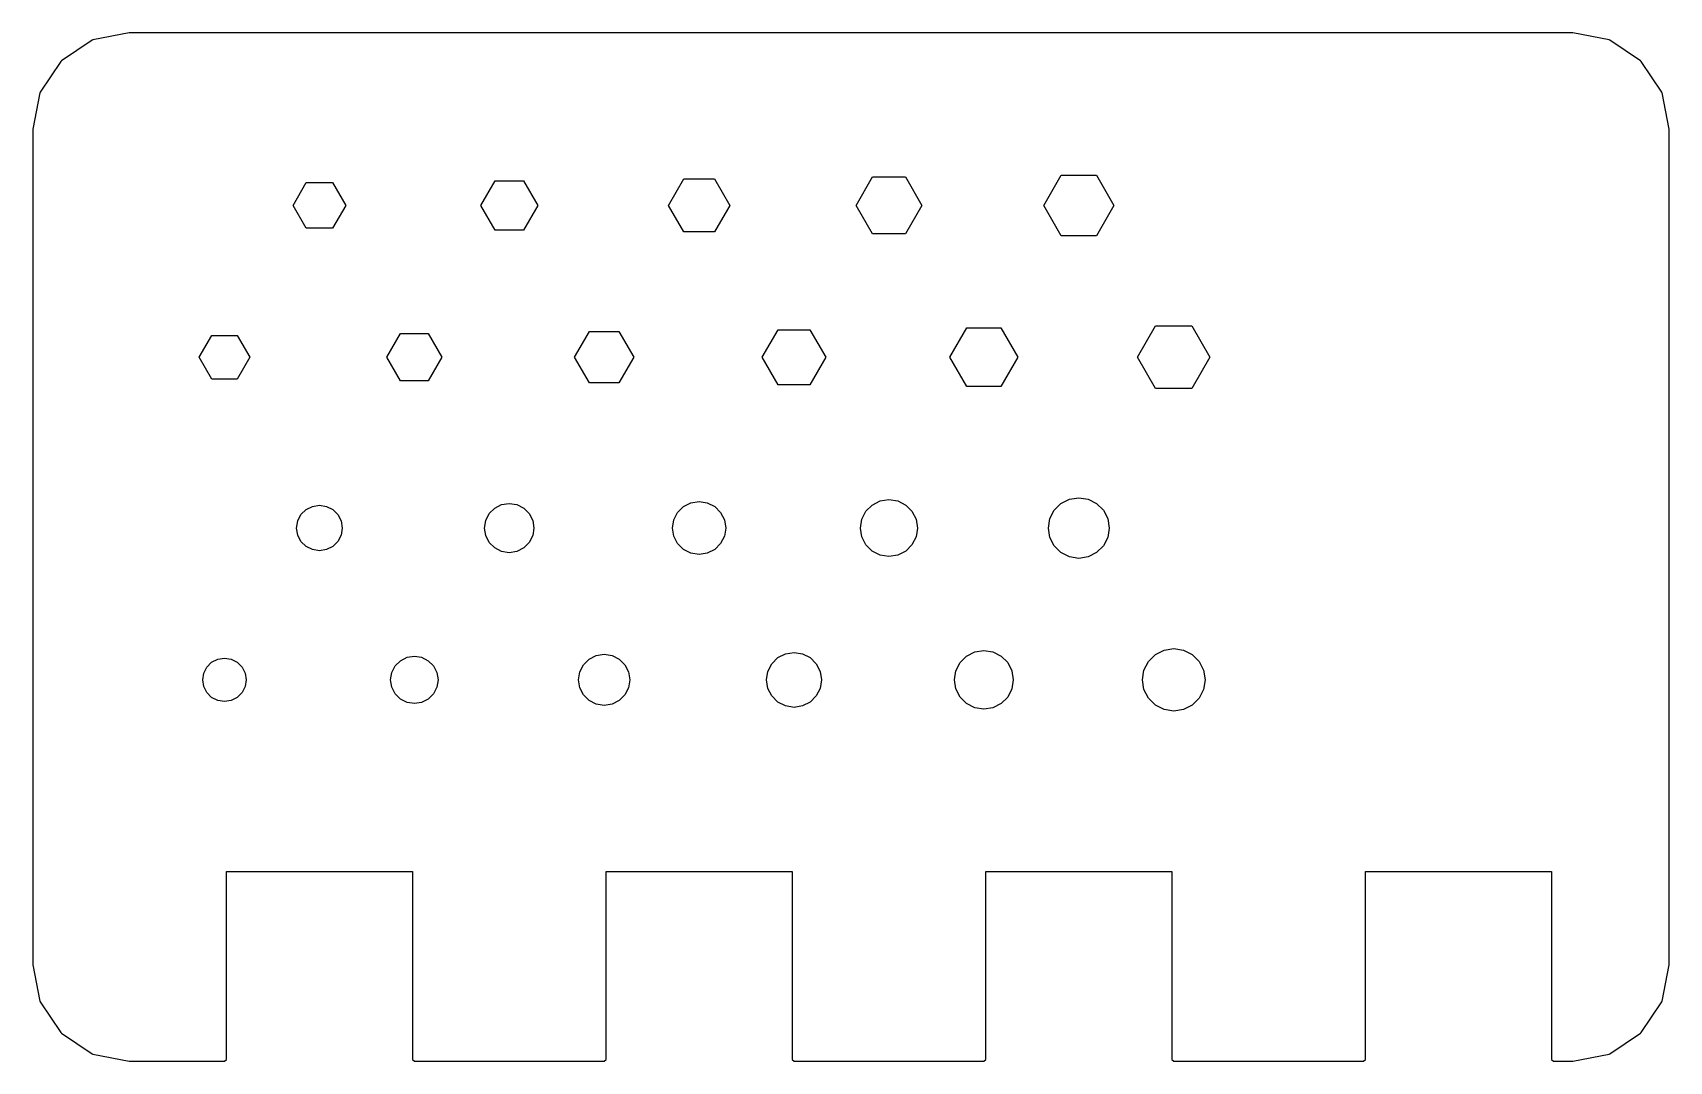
# Model space of a CAD drawing. Header units: metres. Extents: x -0.1 to 86.1, y -0.1 to 54.1.
import ezdxf

# ---------------------------------------------------------------- set-up
doc = ezdxf.new("R2010")
doc.units = ezdxf.units.M

msp = doc.modelspace()

# ---------------------------------------------------------------- linework, layer by layer
for p, q in [((3.03102, 53.7025), (1.40891, 52.6187)), ((3.06706, 53.7175), (3.03102, 53.7025)), ((4.98048, 54.0981), (3.06706, 53.7175)), ((5, 54.1), (4.98048, 54.0981)), ((81, 54.1), (5, 54.1)), ((81.0195, 54.0981), (81, 54.1)), ((82.9329, 53.7175), (81.0195, 54.0981)), ((82.969, 53.7025), (82.9329, 53.7175)), ((84.5911, 52.6187), (82.969, 53.7025)), ((1.38132, 52.5911), (0.297455, 50.969)), ((1.40891, 52.6187), (1.38132, 52.5911)), ((84.6187, 52.5911), (84.5911, 52.6187)), ((85.7025, 50.969), (84.6187, 52.5911)), ((0.282516, 50.9329), (-0.098084, 49.0195)), ((0.297455, 50.969), (0.282516, 50.9329)), ((85.7175, 50.9329), (85.7025, 50.969)), ((86.0981, 49.0195), (85.7175, 50.9329)), ((-0.098084, 49.0195), (-0.100006, 49)), ((-0.100006, 49), (-0.100006, 5)), ((86.1, 49), (86.0981, 49.0195)), ((86.1, 5), (86.1, 49)), ((53.1525, 45), (54.0762, 46.6)), ((54.0762, 46.6), (55.9238, 46.6)), ((55.9238, 46.6), (56.8475, 45)), ((13.6144, 45), (14.3072, 46.2)), ((14.3072, 46.2), (15.6928, 46.2)), ((15.6928, 46.2), (16.3856, 45)), ((23.4989, 45), (24.2494, 46.3)), ((24.2494, 46.3), (25.7505, 46.3)), ((25.7505, 46.3), (26.5011, 45)), ((33.3834, 45), (34.1917, 46.4)), ((34.1917, 46.4), (35.8083, 46.4)), ((35.8083, 46.4), (36.6166, 45)), ((43.2679, 45), (44.134, 46.5)), ((44.134, 46.5), (45.866, 46.5)), ((45.866, 46.5), (46.732, 45)), ((14.3072, 43.8), (13.6144, 45)), ((16.3856, 45), (15.6928, 43.8)), ((24.2494, 43.7), (23.4989, 45)), ((26.5011, 45), (25.7505, 43.7)), ((34.1917, 43.6), (33.3834, 45)), ((36.6166, 45), (35.8083, 43.6)), ((44.134, 43.5), (43.2679, 45)), ((46.732, 45), (45.866, 43.5)), ((54.0762, 43.4), (53.1525, 45)), ((56.8475, 45), (55.9238, 43.4)), ((15.6928, 43.8), (14.3072, 43.8)), ((25.7505, 43.7), (24.2494, 43.7)), ((35.8083, 43.6), (34.1917, 43.6)), ((45.866, 43.5), (44.134, 43.5)), ((55.9238, 43.4), (54.0762, 43.4)), ((8.67209, 37), (9.33604, 38.15)), ((9.33604, 38.15), (10.6639, 38.15)), ((10.6639, 38.15), (11.3279, 37)), ((18.5566, 37), (19.2783, 38.25)), ((19.2783, 38.25), (20.7217, 38.25)), ((20.7217, 38.25), (21.4434, 37)), ((28.4412, 37), (29.2206, 38.35)), ((29.2206, 38.35), (30.7794, 38.35)), ((30.7794, 38.35), (31.5588, 37)), ((38.3257, 37), (39.1628, 38.45)), ((39.1628, 38.45), (40.8371, 38.45)), ((40.8371, 38.45), (41.6743, 37)), ((48.2102, 37), (49.1051, 38.55)), ((49.1051, 38.55), (50.8949, 38.55)), ((50.8949, 38.55), (51.7898, 37)), ((58.0947, 37), (59.0474, 38.65)), ((59.0474, 38.65), (60.9526, 38.65)), ((60.9526, 38.65), (61.9052, 37)), ((9.33604, 35.85), (8.67209, 37)), ((11.3279, 37), (10.6639, 35.85)), ((19.2783, 35.75), (18.5566, 37)), ((21.4434, 37), (20.7217, 35.75)), ((29.2206, 35.65), (28.4412, 37)), ((31.5588, 37), (30.7794, 35.65)), ((39.1628, 35.55), (38.3257, 37)), ((41.6743, 37), (40.8371, 35.55)), ((49.1051, 35.45), (48.2102, 37)), ((51.7898, 37), (50.8949, 35.45)), ((59.0474, 35.35), (58.0947, 37)), ((61.9052, 37), (60.9526, 35.35)), ((10.6639, 35.85), (9.33604, 35.85)), ((20.7217, 35.75), (19.2783, 35.75)), ((30.7794, 35.65), (29.2206, 35.65)), ((40.8371, 35.55), (39.1628, 35.55)), ((50.8949, 35.45), (49.1051, 35.45)), ((60.9526, 35.35), (59.0474, 35.35)), ((34.1778, 29.1316), (34.5677, 29.3303)), ((34.5677, 29.3303), (35, 29.3988)), ((35, 29.3988), (35.4323, 29.3303)), ((35.4323, 29.3303), (35.8221, 29.1316)), ((44.1191, 29.2125), (44.5368, 29.4254)), ((44.5368, 29.4254), (45, 29.4987)), ((45, 29.4987), (45.4632, 29.4254)), ((45.4632, 29.4254), (45.8809, 29.2125)), ((54.0603, 29.2934), (54.5059, 29.5205)), ((54.5059, 29.5205), (55, 29.5988)), ((55, 29.5988), (55.494, 29.5205)), ((55.494, 29.5205), (55.9397, 29.2934)), ((13.8599, 28.3705), (14.0302, 28.7046)), ((14.0302, 28.7046), (14.2954, 28.9698)), ((14.2954, 28.9698), (14.6295, 29.1401)), ((14.6295, 29.1401), (15, 29.1987)), ((15, 29.1987), (15.3705, 29.1401)), ((15.3705, 29.1401), (15.7046, 28.9698)), ((15.7046, 28.9698), (15.9698, 28.7046)), ((15.9698, 28.7046), (16.1401, 28.3705)), ((23.7648, 28.4014), (23.9493, 28.7634)), ((23.9493, 28.7634), (24.2366, 29.0507)), ((24.2366, 29.0507), (24.5986, 29.2352)), ((24.5986, 29.2352), (25, 29.2988)), ((25, 29.2988), (25.4014, 29.2352)), ((25.4014, 29.2352), (25.7634, 29.0507)), ((25.7634, 29.0507), (26.0507, 28.7634)), ((26.0507, 28.7634), (26.2352, 28.4014)), ((33.6697, 28.4323), (33.8684, 28.8221)), ((33.8684, 28.8221), (34.1778, 29.1316)), ((35.8221, 29.1316), (36.1316, 28.8221)), ((36.1316, 28.8221), (36.3303, 28.4323)), ((43.5012, 28), (43.5746, 28.4632)), ((43.5746, 28.4632), (43.7875, 28.8809)), ((43.7875, 28.8809), (44.1191, 29.2125)), ((45.8809, 29.2125), (46.2125, 28.8809)), ((46.2125, 28.8809), (46.4254, 28.4632)), ((46.4254, 28.4632), (46.4987, 28)), ((53.4012, 28), (53.4795, 28.494)), ((53.4795, 28.494), (53.7066, 28.9397)), ((53.7066, 28.9397), (54.0603, 29.2934)), ((55.9397, 29.2934), (56.2934, 28.9397)), ((56.2934, 28.9397), (56.5205, 28.494)), ((56.5205, 28.494), (56.5988, 28)), ((13.8012, 28), (13.8599, 28.3705)), ((13.8599, 27.6295), (13.8012, 28)), ((14.0302, 27.2954), (13.8599, 27.6295)), ((16.1401, 27.6295), (15.9698, 27.2954)), ((16.1401, 28.3705), (16.1987, 28)), ((16.1987, 28), (16.1401, 27.6295)), ((23.7012, 28), (23.7648, 28.4014)), ((23.7648, 27.5986), (23.7012, 28)), ((23.9493, 27.2366), (23.7648, 27.5986)), ((26.2352, 27.5986), (26.0507, 27.2366)), ((26.2352, 28.4014), (26.2988, 28)), ((26.2988, 28), (26.2352, 27.5986)), ((33.6012, 28), (33.6697, 28.4323)), ((33.6697, 27.5677), (33.6012, 28)), ((36.3303, 28.4323), (36.3988, 28)), ((36.3988, 28), (36.3303, 27.5677)), ((43.5746, 27.5368), (43.5012, 28)), ((46.4987, 28), (46.4254, 27.5368)), ((53.4795, 27.5059), (53.4012, 28)), ((56.5988, 28), (56.5205, 27.5059)), ((14.2954, 27.0302), (14.0302, 27.2954)), ((14.6295, 26.8599), (14.2954, 27.0302)), ((15, 26.8012), (14.6295, 26.8599)), ((15.3705, 26.8599), (15, 26.8012)), ((15.7046, 27.0302), (15.3705, 26.8599)), ((15.9698, 27.2954), (15.7046, 27.0302)), ((24.2366, 26.9493), (23.9493, 27.2366)), ((24.5986, 26.7648), (24.2366, 26.9493)), ((25, 26.7012), (24.5986, 26.7648)), ((25.4014, 26.7648), (25, 26.7012)), ((25.7634, 26.9493), (25.4014, 26.7648)), ((26.0507, 27.2366), (25.7634, 26.9493)), ((33.8684, 27.1778), (33.6697, 27.5677)), ((34.1778, 26.8684), (33.8684, 27.1778)), ((34.5677, 26.6697), (34.1778, 26.8684)), ((35.8221, 26.8684), (35.4323, 26.6697)), ((36.1316, 27.1778), (35.8221, 26.8684)), ((36.3303, 27.5677), (36.1316, 27.1778)), ((43.7875, 27.1191), (43.5746, 27.5368)), ((44.1191, 26.7875), (43.7875, 27.1191)), ((44.5368, 26.5746), (44.1191, 26.7875)), ((45.8809, 26.7875), (45.4632, 26.5746)), ((46.2125, 27.1191), (45.8809, 26.7875)), ((46.4254, 27.5368), (46.2125, 27.1191)), ((53.7066, 27.0603), (53.4795, 27.5059)), ((54.0603, 26.7066), (53.7066, 27.0603)), ((56.2934, 27.0603), (55.9397, 26.7066)), ((56.5205, 27.5059), (56.2934, 27.0603)), ((35, 26.6012), (34.5677, 26.6697)), ((35.4323, 26.6697), (35, 26.6012)), ((45, 26.5012), (44.5368, 26.5746)), ((45.4632, 26.5746), (45, 26.5012)), ((54.5059, 26.4795), (54.0603, 26.7066)), ((55, 26.4012), (54.5059, 26.4795)), ((55.494, 26.4795), (55, 26.4012)), ((55.9397, 26.7066), (55.494, 26.4795)), ((59.0309, 21.3339), (59.4905, 21.568)), ((59.4905, 21.568), (60, 21.6488)), ((60, 21.6488), (60.5095, 21.568)), ((60.5095, 21.568), (60.9691, 21.3339)), ((9.07062, 20.6752), (9.32478, 20.9294)), ((9.32478, 20.9294), (9.64499, 21.0925)), ((9.64499, 21.0925), (10, 21.1488)), ((10, 21.1488), (10.355, 21.0925)), ((10.355, 21.0925), (10.6752, 20.9294)), ((10.6752, 20.9294), (10.9294, 20.6752)), ((18.8124, 20.3859), (18.9897, 20.734)), ((18.9897, 20.734), (19.266, 21.0103)), ((19.266, 21.0103), (19.6141, 21.1876)), ((19.6141, 21.1876), (20, 21.2487)), ((20, 21.2487), (20.3859, 21.1876)), ((20.3859, 21.1876), (20.734, 21.0103)), ((20.734, 21.0103), (21.0103, 20.734)), ((21.0103, 20.734), (21.1876, 20.3859)), ((28.7173, 20.4168), (28.9088, 20.7928)), ((28.9088, 20.7928), (29.2072, 21.0912)), ((29.2072, 21.0912), (29.5832, 21.2827)), ((29.5832, 21.2827), (30, 21.3488)), ((30, 21.3488), (30.4168, 21.2827)), ((30.4168, 21.2827), (30.7928, 21.0912)), ((30.7928, 21.0912), (31.0912, 20.7928)), ((31.0912, 20.7928), (31.2827, 20.4168)), ((38.6221, 20.4477), (38.8279, 20.8515)), ((38.8279, 20.8515), (39.1485, 21.1721)), ((39.1485, 21.1721), (39.5523, 21.3778)), ((39.5523, 21.3778), (40, 21.4487)), ((40, 21.4487), (40.4477, 21.3778)), ((40.4477, 21.3778), (40.8515, 21.1721)), ((40.8515, 21.1721), (41.1721, 20.8515)), ((41.1721, 20.8515), (41.3778, 20.4477)), ((48.5271, 20.4786), (48.747, 20.9103)), ((48.747, 20.9103), (49.0897, 21.253)), ((49.0897, 21.253), (49.5214, 21.4729)), ((49.5214, 21.4729), (50, 21.5488)), ((50, 21.5488), (50.4786, 21.4729)), ((50.4786, 21.4729), (50.9103, 21.253)), ((50.9103, 21.253), (51.253, 20.9103)), ((51.253, 20.9103), (51.4729, 20.4786)), ((58.4319, 20.5095), (58.6661, 20.9691)), ((58.6661, 20.9691), (59.0309, 21.3339)), ((60.9691, 21.3339), (61.3339, 20.9691)), ((61.3339, 20.9691), (61.568, 20.5095)), ((8.85124, 20), (8.90747, 20.355)), ((8.90747, 19.645), (8.85124, 20)), ((8.90747, 20.355), (9.07062, 20.6752)), ((10.9294, 20.6752), (11.0925, 20.355)), ((11.0925, 20.355), (11.1488, 20)), ((11.1488, 20), (11.0925, 19.645)), ((18.7512, 20), (18.8124, 20.3859)), ((18.8124, 19.6141), (18.7512, 20)), ((21.1876, 20.3859), (21.2487, 20)), ((21.2487, 20), (21.1876, 19.6141)), ((28.6512, 20), (28.7173, 20.4168)), ((28.7173, 19.5832), (28.6512, 20)), ((31.2827, 20.4168), (31.3488, 20)), ((31.3488, 20), (31.2827, 19.5832)), ((38.5512, 20), (38.6221, 20.4477)), ((38.6221, 19.5523), (38.5512, 20)), ((41.3778, 20.4477), (41.4487, 20)), ((41.4487, 20), (41.3778, 19.5523)), ((48.4512, 20), (48.5271, 20.4786)), ((48.5271, 19.5214), (48.4512, 20)), ((51.4729, 20.4786), (51.5488, 20)), ((51.5488, 20), (51.4729, 19.5214)), ((58.3512, 20), (58.4319, 20.5095)), ((58.4319, 19.4905), (58.3512, 20)), ((61.568, 20.5095), (61.6488, 20)), ((61.6488, 20), (61.568, 19.4905)), ((9.07062, 19.3248), (8.90747, 19.645)), ((9.32478, 19.0706), (9.07062, 19.3248)), ((9.64499, 18.9075), (9.32478, 19.0706)), ((10.6752, 19.0706), (10.355, 18.9075)), ((10.9294, 19.3248), (10.6752, 19.0706)), ((11.0925, 19.645), (10.9294, 19.3248)), ((18.9897, 19.266), (18.8124, 19.6141)), ((19.266, 18.9897), (18.9897, 19.266)), ((19.6141, 18.8124), (19.266, 18.9897)), ((20.734, 18.9897), (20.3859, 18.8124)), ((21.0103, 19.266), (20.734, 18.9897)), ((21.1876, 19.6141), (21.0103, 19.266)), ((28.9088, 19.2072), (28.7173, 19.5832)), ((29.2072, 18.9088), (28.9088, 19.2072)), ((31.0912, 19.2072), (30.7928, 18.9088)), ((31.2827, 19.5832), (31.0912, 19.2072)), ((38.8279, 19.1485), (38.6221, 19.5523)), ((39.1485, 18.8279), (38.8279, 19.1485)), ((41.1721, 19.1485), (40.8515, 18.8279)), ((41.3778, 19.5523), (41.1721, 19.1485)), ((48.747, 19.0897), (48.5271, 19.5214)), ((49.0897, 18.747), (48.747, 19.0897)), ((51.253, 19.0897), (50.9103, 18.747)), ((51.4729, 19.5214), (51.253, 19.0897)), ((58.6661, 19.0309), (58.4319, 19.4905)), ((59.0309, 18.6661), (58.6661, 19.0309)), ((61.3339, 19.0309), (60.9691, 18.6661)), ((61.568, 19.4905), (61.3339, 19.0309)), ((10, 18.8512), (9.64499, 18.9075)), ((10.355, 18.9075), (10, 18.8512)), ((20, 18.7512), (19.6141, 18.8124)), ((20.3859, 18.8124), (20, 18.7512)), ((29.5832, 18.7173), (29.2072, 18.9088)), ((30, 18.6512), (29.5832, 18.7173)), ((30.4168, 18.7173), (30, 18.6512)), ((30.7928, 18.9088), (30.4168, 18.7173)), ((39.5523, 18.6221), (39.1485, 18.8279)), ((40, 18.5512), (39.5523, 18.6221)), ((40.4477, 18.6221), (40, 18.5512)), ((40.8515, 18.8279), (40.4477, 18.6221)), ((49.5214, 18.5271), (49.0897, 18.747)), ((50, 18.4512), (49.5214, 18.5271)), ((50.4786, 18.5271), (50, 18.4512)), ((50.9103, 18.747), (50.4786, 18.5271)), ((59.4905, 18.4319), (59.0309, 18.6661)), ((60, 18.3512), (59.4905, 18.4319)), ((60.5095, 18.4319), (60, 18.3512)), ((60.9691, 18.6661), (60.5095, 18.4319)), ((10.1, 0), (10.1, 9.89999)), ((10.1, 9.89999), (19.9, 9.89999)), ((19.9, 9.89999), (19.9, 0)), ((30.1, 0), (30.1, 9.89999)), ((30.1, 9.89999), (39.9, 9.89999)), ((39.9, 9.89999), (39.9, 0)), ((50.1, 0), (50.1, 9.89999)), ((50.1, 9.89999), (59.9, 9.89999)), ((59.9, 9.89999), (59.9, 0)), ((70.1, 0), (70.1, 9.89999)), ((70.1, 9.89999), (79.9, 9.89999)), ((79.9, 9.89999), (79.9, 0)), ((-0.100006, 5), (-0.098084, 4.98048)), ((-0.098084, 4.98048), (0.282516, 3.06706)), ((85.7175, 3.06706), (86.0981, 4.98048)), ((86.0981, 4.98048), (86.1, 5)), ((0.282516, 3.06706), (0.297455, 3.03102)), ((0.297455, 3.03102), (1.38132, 1.40891)), ((84.6187, 1.40891), (85.7025, 3.03102)), ((85.7025, 3.03102), (85.7175, 3.06706)), ((1.38132, 1.40891), (1.40891, 1.38132)), ((1.40891, 1.38132), (3.03102, 0.297455)), ((82.969, 0.297455), (84.5911, 1.38132)), ((84.5911, 1.38132), (84.6187, 1.40891)), ((3.03102, 0.297455), (3.06706, 0.282516)), ((3.06706, 0.282516), (4.98047, -0.098084)), ((10, -0.100006), (10.1, 0)), ((19.9, 0), (20, -0.100006)), ((30, -0.100006), (30.1, 0)), ((39.9, 0), (40, -0.100006)), ((50, -0.100006), (50.1, 0)), ((59.9, 0), (60, -0.100006)), ((70, -0.100006), (70.1, 0)), ((79.9, 0), (80, -0.100006)), ((81.0195, -0.098084), (82.9329, 0.282516)), ((82.9329, 0.282516), (82.969, 0.297455)), ((4.98047, -0.098084), (4.99998, -0.100006)), ((4.99998, -0.100006), (10, -0.100006)), ((20, -0.100006), (30, -0.100006)), ((40, -0.100006), (50, -0.100006)), ((60, -0.100006), (70, -0.100006)), ((80, -0.100006), (81, -0.100006)), ((81, -0.100006), (81.0195, -0.098084))]:
    msp.add_line(p, q)

doc.saveas('drawing.dxf')
